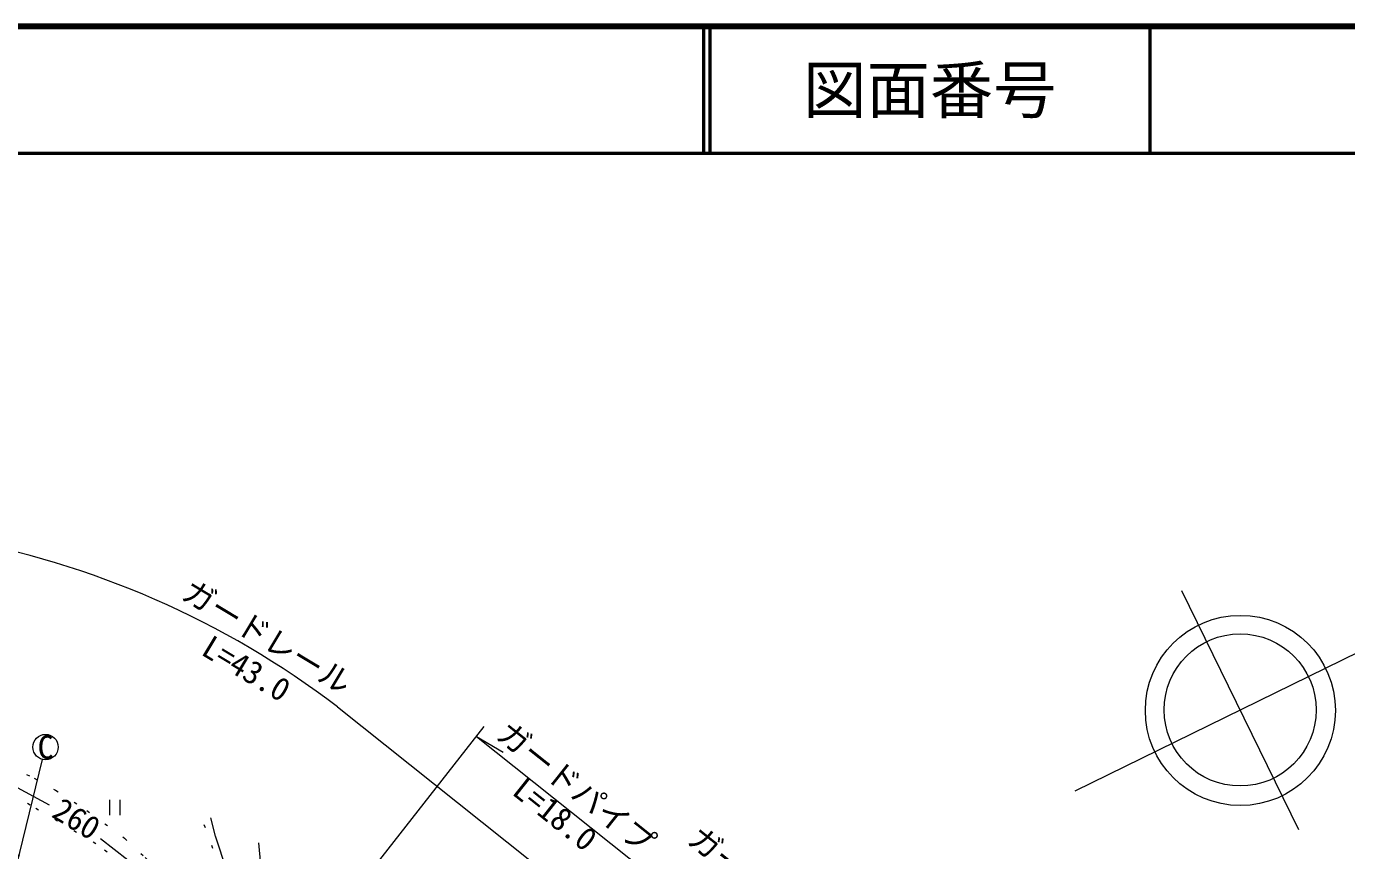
# Model space of a CAD drawing. Units: millimetres, scale not verified. Extents: x 40000 to 680000, y 20000 to 380000.
# Drawn here: x 455312 to 559515, y 314990 to 380000 of the extents above; entities that cross this region are included whole.
import ezdxf
from ezdxf.enums import TextEntityAlignment as Align

# ---------------------------------------------------------------- set-up
doc = ezdxf.new("R2010")
doc.units = ezdxf.units.MM
doc.header["$LTSCALE"] = 1000
doc.linetypes.add('DOTTED', pattern=[1.75, 0.25, -1.5])
for name, color, linetype, lineweight in [('M-BGD', 7, 'Continuous', 13), ('M-BMK-SRVR', 3, 'Continuous', 13), ('M-STR-HTXT', 7, 'Continuous', 13), ('M-STR-STRC', 7, 'Continuous', 13), ('M-TTL', 2, 'Continuous', 140), ('M-TTL-LINE', 7, 'Continuous', 50)]:
    doc.layers.add(name, color=color, linetype=linetype, lineweight=lineweight)
doc.layers.add('M-TTL-TXT', color=7, linetype='Continuous')
doc.styles.add('ＭＳ ゴシック', font='')
doc.styles.get('ＭＳ ゴシック').set_extended_font_data('MS Gothic')

msp = doc.modelspace()

# ---------------------------------------------------------------- linework, layer by layer
at = {"layer": 'M-BGD'}
for p, q in [((461875, 318987), (461875, 317787)), ((462675, 318987), (462675, 317787))]:
    msp.add_line(p, q, dxfattribs=at)
for points in [[(438668, 327176), (439070, 325875), (439511, 324166), (440044, 323562), (440549, 323200), (442100, 322722), (444655, 322444), (447903, 322160), (450458, 321612), (453315, 320662), (457102, 318599)], [(473267, 299202), (472906, 303337), (472917, 309267), (471137, 313407), (470244, 316122), (469863, 317573)], [(461173, 315930), (464390, 313419), (466437, 311217), (468037, 309145), (469957, 305639), (472599, 299738)], [(473631, 315597), (474854, 302544), (475492, 299518), (483689, 291680), (484861, 289214), (484962, 288990)]]:
    msp.add_lwpolyline(points, dxfattribs=at)
at = {"layer": 'M-BGD', "linetype": 'DOTTED'}
for points in [[(453746, 321747), (455932, 320693), (457611, 319755), (460091, 318145), (463058, 315966), (464695, 314433), (466630, 312472), (468441, 310331), (469598, 308778), (470752, 306555), (471553, 304850), (472182, 304423), (472575, 304607), (472711, 305246), (472632, 306489), (472040, 308699), (470634, 313500), (469213, 317420)], [(453054, 315588), (461105, 310835), (463922, 309119), (465557, 308624), (466291, 308782), (466464, 309210), (466537, 310611), (466315, 311058), (464502, 312810), (460787, 315528), (455609, 318572), (452937, 320263)]]:
    msp.add_lwpolyline(points, dxfattribs=at)
at = {"layer": 'M-BMK-SRVR'}
for p, q in [((546493, 335514), (555732, 316655)), ((538091, 319705), (567752, 334236))]:
    msp.add_line(p, q, dxfattribs=at)
for centre, radius in [((551131, 326046), 7500), ((551113, 326084), 6000)]:
    msp.add_circle(centre, radius, dxfattribs=at)
at = {"layer": 'M-STR-HTXT'}
for p, q in [((479870, 326322), (498779, 311277)), ((475207, 304079), (491443, 324781)), ((490826, 323994), (504408, 313188)), ((490826, 323994), (492941, 322748)), ((453637, 310083), (456586, 322183))]:
    msp.add_line(p, q, dxfattribs=at)
msp.add_arc((437423, 270660), 70000, 52.67139, 80.10711, dxfattribs=at)
at = {"layer": 'M-STR-STRC'}
msp.add_circle((456823, 323155), 1000, dxfattribs=at)
at = {"layer": 'M-TTL'}
msp.add_line((680000, 380000), (40000, 380000), dxfattribs=at)
at = {"layer": 'M-TTL-LINE'}
for p, q in [((508747, 380000), (508747, 370000)), ((509247, 380000), (509247, 370000)), ((543997, 380000), (543997, 370000)), ((40000, 370000), (680000, 370000))]:
    msp.add_line(p, q, dxfattribs=at)

# ---------------------------------------------------------------- texts
at = {"layer": 'M-BGD', "style": 'ＭＳ ゴシック'}
msp.add_text('260', height=1833, rotation=328.649, dxfattribs=at).set_placement((459283, 317506), align=Align.MIDDLE_CENTER)
at = {"layer": 'M-STR-HTXT', "style": 'ＭＳ ゴシック'}
for s, rotation, p in [('ガードレール', 329, (473573, 330603)), ('ガードパイプ', 321.493, (497804, 318826)), ('ガード', 321.493, (509966, 312900))]:
    msp.add_text(s, height=1833, rotation=rotation, dxfattribs=at).set_placement(p, align=Align.BOTTOM_CENTER)
for s, rotation, p in [('L=43.0', 329, (473157, 330143)), ('L=18.0', 321.493, (497617, 318591))]:
    msp.add_text(s, height=1833, rotation=rotation, dxfattribs=at).set_placement(p, align=Align.TOP_CENTER)
at = {"layer": 'M-STR-STRC', "style": 'ＭＳ ゴシック'}
msp.add_text('C', height=1833, dxfattribs=at).set_placement((456823, 323155), align=Align.MIDDLE_CENTER)
at = {"layer": 'M-TTL-TXT', "style": 'ＭＳ ゴシック'}
msp.add_text('図面番号', height=3666, dxfattribs=at).set_placement((526622, 375000), align=Align.MIDDLE_CENTER)

doc.saveas('drawing.dxf')
